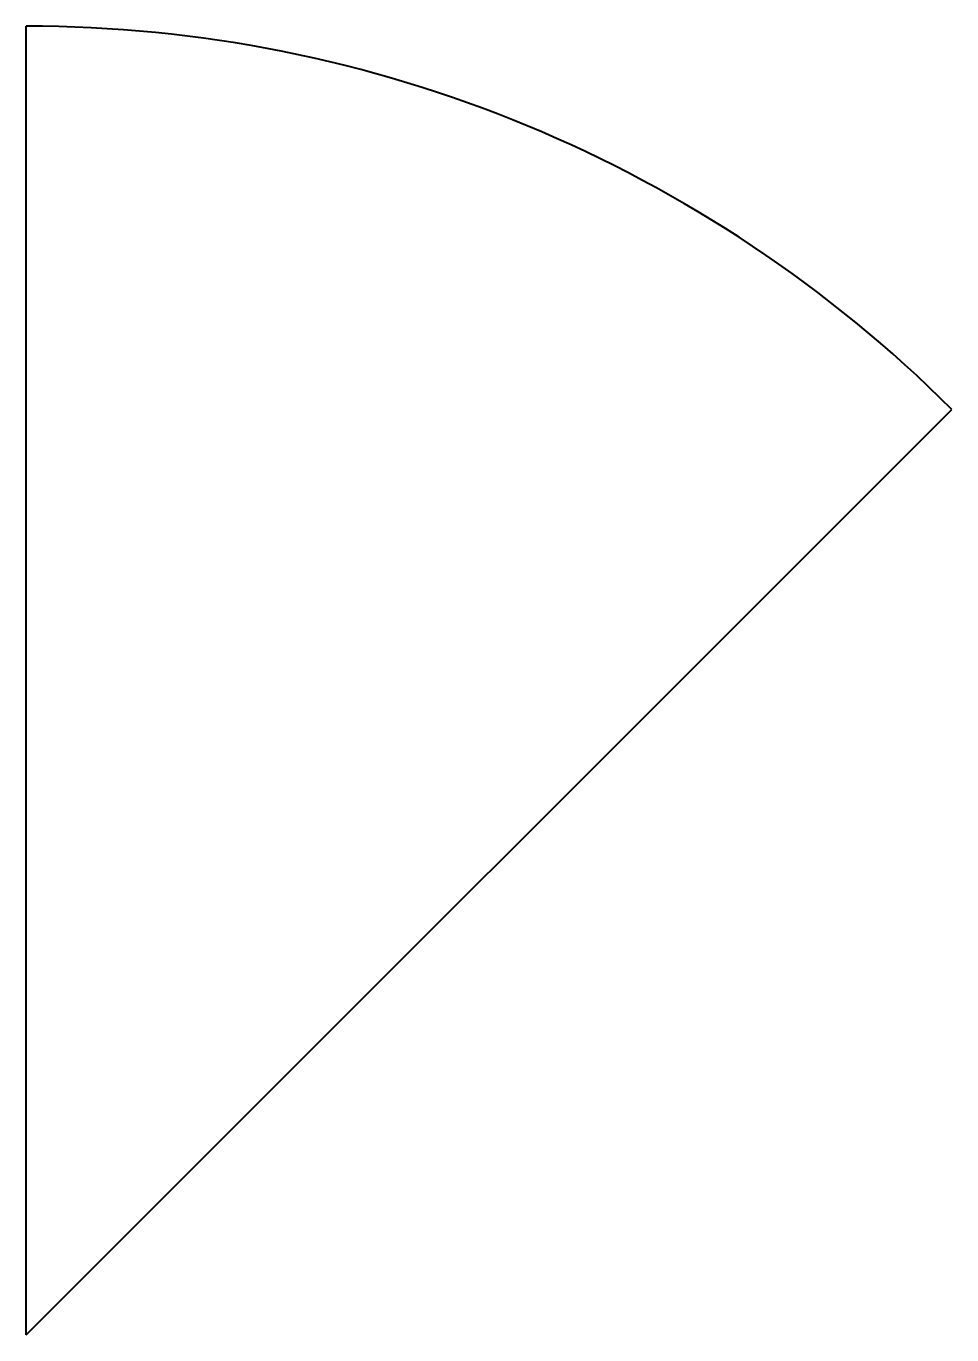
# Model space of a CAD drawing. Header units: inches. Extents: x -12 to -5.6, y 2.04 to 11.09.
import ezdxf

# ---------------------------------------------------------------- set-up
doc = ezdxf.new("R2010")
doc.units = ezdxf.units.IN
doc.header["$MEASUREMENT"] = 0
doc.layers.add('Visible', color=7, linetype='Continuous', lineweight=40)

msp = doc.modelspace()

# ---------------------------------------------------------------- linework, layer by layer
at = {"layer": 'Visible'}
for q in [(-12, 11.0945), (-5.5971, 8.4423)]:
    msp.add_line((-12, 2.0394), q, dxfattribs=at)
msp.add_arc((-12, 2.0394), 9.0551, 45, 90, dxfattribs=at)

doc.saveas('drawing.dxf')
